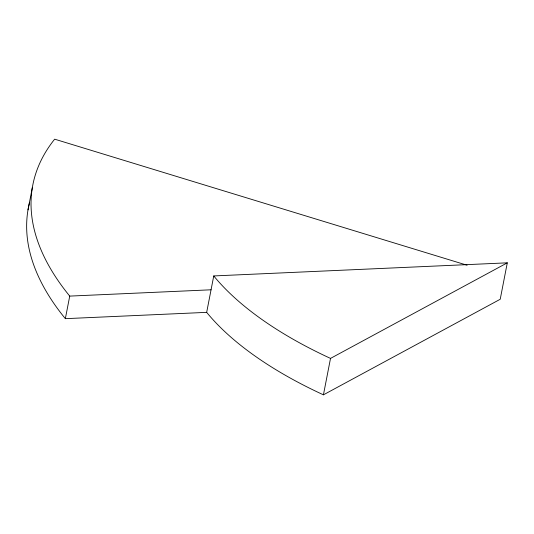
<?xml version="1.0" encoding="UTF-8"?>
<svg xmlns="http://www.w3.org/2000/svg" width="534" height="534" viewBox="0 0 534 534"><rect width="100%" height="100%" fill="white"/><g stroke="black" fill="none" stroke-linecap="round" stroke-linejoin="round"><path stroke-width="0.8" d="M28.002 209.889L32.387 187.334M206.671 312.357L213.754 275.938L507.3 262.835L500.218 299.26L323.43 394.826A324.432 145.268 11 0 1 206.671 312.357L65.348 318.664L69.734 296.103A480.62 215.202 11 0 1 54.655 139.174L467.11 265.238M323.43 394.826L330.513 358.401L507.3 262.835M69.734 296.103L211.057 289.795M330.513 358.401A324.432 145.268 11 0 1 213.754 275.938M65.348 318.664A480.62 215.202 11 0 1 29.49 202.74"/></g></svg>
